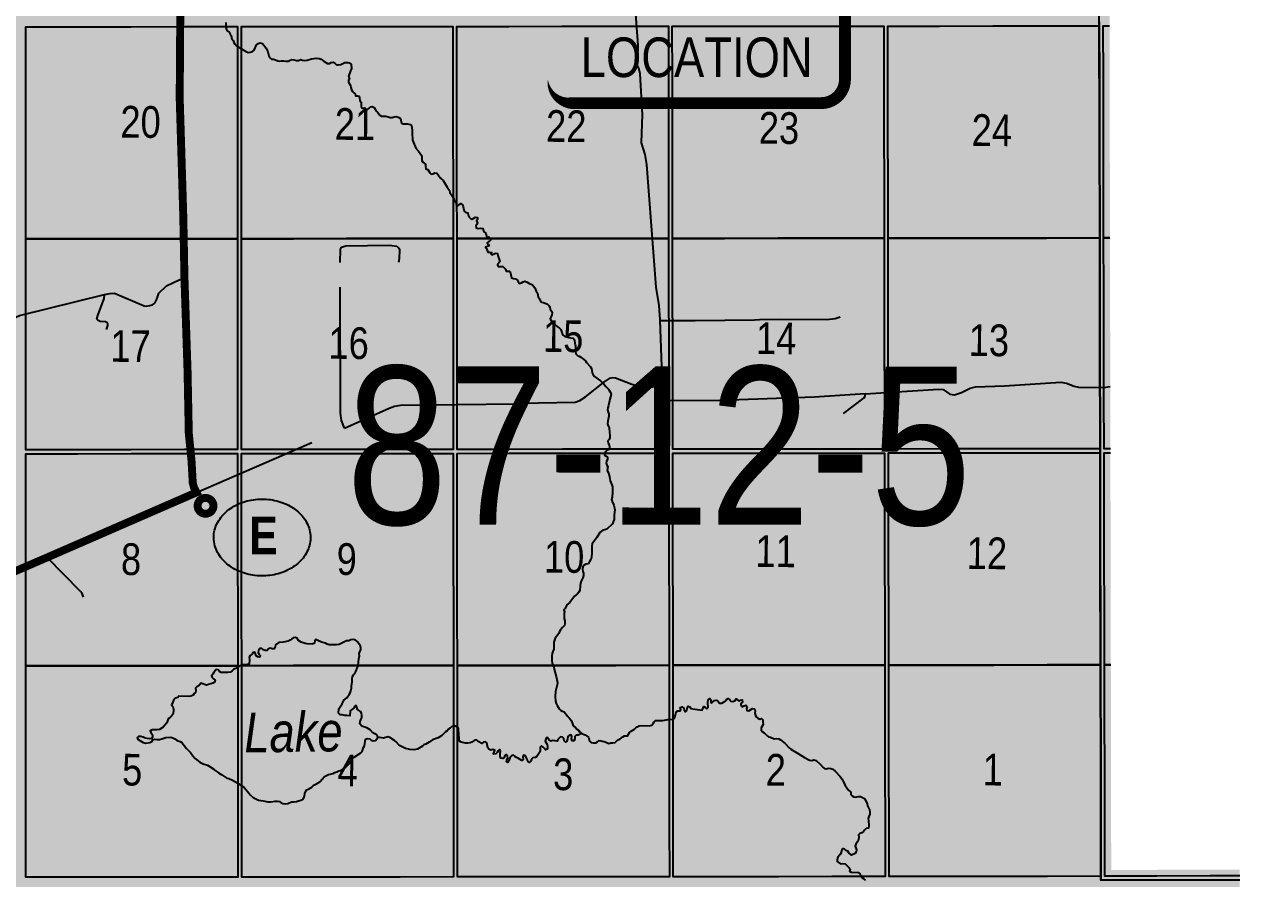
# Model space of a CAD drawing. Extents: x 570482 to 581403, y 6264409 to 6273171.
# Drawn here: x 570864.8 to 571171.5, y 6270778.9 to 6270994.4 of the extents above; entities that cross this region are included whole.
import ezdxf
from ezdxf.enums import TextEntityAlignment as Align

# ---------------------------------------------------------------- set-up
doc = ezdxf.new("R2010")
doc.units = 0
doc.header["$LTSCALE"] = 5
doc.linetypes.add('DASHED2', pattern=[9.525, 6.35, -3.175])
for name, color, linetype in [('31', 20, 'Continuous'), ('CG-NOTES', 7, 'Continuous'), ('P-PROPOSED', 10, 'Continuous'), ('RoadSeg', 57, 'DASHED2'), ('T-WATER', 160, 'Continuous'), ('T-WATER-H', 133, 'Continuous'), ('Townships', 57, 'Continuous')]:
    doc.layers.add(name, color=color, linetype=linetype)
doc.layers.add('ROUTE-MAP-BACKGROUND-H', color=7, linetype='Continuous', true_color=0xf0ebff)
doc.layers.add('Sections', color=7, linetype='Continuous', true_color=0x13f661)
doc.styles.add('120', font='ARIALN.TTF', dxfattribs={"height": 13})
doc.styles.add('80', font='ARIALN.TTF', dxfattribs={"height": 10})
doc.styles.add('BOLD', font='ARIALNB.TTF')
doc.styles.add('TXT', font='ARIALN.TTF', dxfattribs={"height": 0.2})

# ---------------------------------------------------------------- blocks, each defined once
blk = doc.blocks.new('AA')
at = {"const_width": 4}
blk.add_lwpolyline([(-1, 0, 1), (1, 0, 1)], format="xyb", close=True, dxfattribs=at)
blk.add_circle((0, 0), 2)
blk = doc.blocks.new('Route_Letters')
h = blk.add_hatch(color=255)
h.dxf.hatch_style = 1
edge = h.paths.add_edge_path()
edge.add_ellipse((-0.12, 0.46), major_axis=(-11.97, 0), ratio=0.789318, start_angle=0, end_angle=360)
at = {"color": 5}
blk.add_open_spline([(-12.34, 0.46), (-12.34, -0.25), (-12.24, -0.97), (-11.72, -2.79), (-11.14, -3.88), (-9.56, -5.81), (-8.54, -6.66), (-6.22, -8.02), (-4.9, -8.54), (-2.12, -9.17), (-0.66, -9.3), (2.22, -9.13), (3.64, -8.84), (6.27, -7.89), (7.48, -7.22), (9.54, -5.6), (10.38, -4.64), (11.6, -2.54), (11.97, -1.4), (12.18, 0.91), (12.02, 2.08), (11.2, 4.3), (10.54, 5.35), (8.8, 7.2), (7.72, 7.99), (5.29, 9.24), (3.93, 9.68), (1.11, 10.18), (-0.35, 10.23), (-3.22, 9.91), (-4.61, 9.55), (-7.16, 8.47), (-8.32, 7.75), (-10.24, 6.02), (-11, 5.02), (-12.05, 2.86), (-12.32, 1.7), (-12.34, 0.52), (-12.34, 0.49), (-12.34, 0.46)], degree=3, knots=[0, 0, 0, 0, 0.219529, 0.219529, 0.575727, 0.575727, 0.931924, 0.931924, 1.288121, 1.288121, 1.644318, 1.644318, 2.000515, 2.000515, 2.356712, 2.356712, 2.712909, 2.712909, 3.069107, 3.069107, 3.425304, 3.425304, 3.781501, 3.781501, 4.137698, 4.137698, 4.493895, 4.493895, 4.850092, 4.850092, 5.20629, 5.20629, 5.562487, 5.562487, 5.918684, 5.918684, 6.274881, 6.274881, 6.283185, 6.283185, 6.283185, 6.283185], dxfattribs=at)
at = {"color": 14, "style": 'BOLD'}
blk.add_attdef('A', text='', height=9.5, dxfattribs=at).set_placement((0.22, 0.98), align=Align.MIDDLE)
blk = doc.blocks.new('*U100')
h = blk.add_hatch(color=255)
edge = h.paths.add_edge_path()
edge.add_line((-31.5, -20), (31.5, -20))
edge.add_arc((31.5, -14), 6, 270, 360)
edge.add_line((37.5, -14), (37.5, 12.5))
edge.add_arc((31.5, 12.5), 6, 0, 90)
edge.add_line((31.5, 18.5), (-31.5, 18.5))
edge.add_arc((-31.5, 12.5), 6, 90, 180)
edge.add_line((-37.5, 12.5), (-37.5, -14))
edge.add_arc((-31.5, -14), 6, 180, 270)
at = {"color": 14, "flags": 128}
blk.add_lwpolyline([(-31.5, -20, 3, 3, 0), (31.5, -20, 3, 3, 0.414214), (37.5, -14, 3, 3, 0), (37.5, 12.5, 3, 0, 0.414214), (31.5, 18.5, 0, 0, 0), (-31.5, 18.5, 0, 0, 0.414214), (-37.5, 12.5, 0, 0, 0), (-37.5, -14, 0, 3, 0.414214)], format="xyseb", close=True, dxfattribs=at)
at = {"color": 14, "style": '80'}
blk.add_attdef('ENTER_TEXT_001', (-26.85, -4.92), '', height=10, dxfattribs=at)

msp = doc.modelspace()

# ---------------------------------------------------------------- hatches: boundary and pattern name
at = {"layer": 'ROUTE-MAP-BACKGROUND-H'}
h = msp.add_hatch(color=256, dxfattribs=at)
h.dxf.hatch_style = 1
h.paths.add_polyline_path([(571171.112, 6270453.937), (571171.532, 6270781.165), (571139.113, 6270781.063), (571139.013, 6270832.812), (571138.478, 6271104.55), (570482.402, 6271104.607), (570481.546, 6270777.122), (570519.672, 6270776.969), (570518.91, 6270453.936), (570899.088, 6270453.629), (571061.346, 6270453.809)])
at = {"layer": 'T-WATER-H'}
h = msp.add_hatch(color=256, dxfattribs=at)
h.dxf.hatch_style = 1
h.paths.add_polyline_path([(570944.103, 6270820.594), (570944.228, 6270821.762), (570945.078, 6270822.945), (570945.492, 6270823.869), (570946.234, 6270824.522), (570946.246, 6270824.538), (570946.812, 6270825.311), (570947.085, 6270825.772), (570947.259, 6270826.268), (570947.369, 6270826.898), (570947.411, 6270827.462), (570947.595, 6270828.556), (570947.574, 6270829.321), (570947.649, 6270829.852), (570947.889, 6270830.28), (570948.227, 6270830.64), (570948.501, 6270831.135), (570949.057, 6270832.622), (570949.058, 6270832.631), (570949.251, 6270834.348), (570949.396, 6270835.077), (570949.372, 6270835.642), (570949.479, 6270836.139), (570949.721, 6270836.667), (570949.796, 6270837.198), (570949.604, 6270837.666), (570949.311, 6270838.037), (570949.119, 6270838.505), (570948.297, 6270839.117), (570947.8, 6270839.225), (570947.267, 6270839.133), (570946.698, 6270838.91), (570946.165, 6270838.852), (570944.759, 6270838.243), (570944.289, 6270837.951), (570943.622, 6270837.829), (570941.795, 6270837.892), (570941.299, 6270838.066), (570940.871, 6270838.305), (570939.811, 6270838.555), (570938.887, 6270839.002), (570938.425, 6270839.209), (570938.12, 6270838.848), (570938.045, 6270838.284), (570937.442, 6270838.028), (570936.213, 6270838.081), (570935.683, 6270838.189), (570935.187, 6270838.397), (570934.724, 6270838.537), (570934.06, 6270838.996), (570933.711, 6270839.584), (570933.181, 6270839.726), (570932.68, 6270839.601), (570931.906, 6270839.015), (570931.403, 6270838.757), (570930.17, 6270838.544), (570929.038, 6270838.462), (570928.265, 6270837.91), (570928.156, 6270837.346), (570927.915, 6270836.851), (570927.416, 6270836.826), (570926.961, 6270837.03), (570926.485, 6270836.841), (570926.113, 6270836.448), (570925.614, 6270836.423), (570925.152, 6270836.63), (570924.758, 6270836.935), (570924.259, 6270836.91), (570923.953, 6270836.45), (570923.845, 6270835.953), (570924.004, 6270835.485), (570924.398, 6270835.179), (570924.257, 6270834.716), (570923.76, 6270834.824), (570923.366, 6270835.129), (570923.207, 6270835.597), (570922.982, 6270836.033), (570922.531, 6270835.907), (570922.308, 6270835.479), (570921.872, 6270835.22), (570921.598, 6270834.759), (570921.688, 6270834.126), (570921.57, 6270832.997), (570921.069, 6270832.872), (570920.504, 6270832.848), (570919.806, 6270832.859), (570918.967, 6270832.374), (570918.596, 6270832.048), (570917.658, 6270831.631), (570917.254, 6270831.338), (570916.849, 6270830.945), (570916.183, 6270830.89), (570914.987, 6270830.909), (570914.488, 6270830.884), (570914.093, 6270831.156), (570913.767, 6270831.56), (570913.27, 6270831.634), (570912.66, 6270830.913), (570912.42, 6270830.485), (570912.115, 6270830.124), (570912.273, 6270829.622), (570912.6, 6270829.285), (570912.994, 6270828.979), (570912.853, 6270828.45), (570912.383, 6270828.191), (570910.813, 6270827.718), (570910.316, 6270827.825), (570909.855, 6270828.066), (570909.392, 6270828.239), (570908.968, 6270827.596), (570908.379, 6270827.291), (570908.041, 6270826.931), (570908.099, 6270826.365), (570908.057, 6270825.867), (570907.687, 6270825.574), (570907.447, 6270825.146), (570906.878, 6270824.922), (570906.212, 6270824.833), (570903.853, 6270824.904), (570903.548, 6270824.543), (570902.948, 6270824.453), (570902.61, 6270824.093), (570902.37, 6270823.665), (570902.229, 6270823.168), (570902.022, 6270822.706), (570902.281, 6270822.27), (570902.504, 6270821.668), (570902.529, 6270821.135), (570902.351, 6270820.266), (570901.942, 6270819.782), (570901.538, 6270819.456), (570901.102, 6270819.23), (570900.993, 6270818.667), (570900.786, 6270818.205), (570899.871, 6270817.089), (570898.931, 6270816.539), (570898.264, 6270816.417), (570897.068, 6270816.436), (570896.632, 6270816.21), (570896.757, 6270815.743), (570897.116, 6270815.305), (570897.174, 6270814.772), (570897.032, 6270814.242), (570896.432, 6270814.152), (570895.836, 6270814.262), (570895.338, 6270814.303), (570894.877, 6270814.576), (570894.281, 6270814.752), (570893.683, 6270814.762), (570893.311, 6270814.369), (570893.604, 6270813.965), (570894.855, 6270813.213), (570895.451, 6270813.071), (570896.55, 6270813.22), (570896.987, 6270813.478), (570897.259, 6270813.873), (570897.727, 6270814.032), (570898.324, 6270813.956), (570898.957, 6270814.012), (570899.524, 6270814.136), (570900.56, 6270814.485), (570901.824, 6270814.531), (570902.354, 6270814.389), (570902.816, 6270814.183), (570903.177, 6270813.878), (570903.605, 6270813.638), (570904.135, 6270813.497), (570904.596, 6270813.256), (570905.768, 6270811.708), (570906.748, 6270810.662), (570907.334, 6270809.855), (570907.955, 6270809.18), (570909.137, 6270808.296), (570909.994, 6270807.817), (570911.053, 6270807.534), (570911.515, 6270807.294), (570912.698, 6270806.477), (570913.025, 6270806.139), (570913.479, 6270805.839), (570913.848, 6270805.594), (570914.704, 6270805.082), (570915.92, 6270804.231), (570916.45, 6270804.123), (570917.408, 6270803.742), (570918.705, 6270802.951), (570919.087, 6270802.717), (570919.709, 6270802.265), (570920.303, 6270801.834), (570921.283, 6270800.787), (570921.543, 6270800.384), (570921.869, 6270800.013), (570922.624, 6270799.369), (570923.942, 6270798.65), (570925.137, 6270798.531), (570926.263, 6270798.28), (570927.061, 6270798.267), (570928.127, 6270798.45), (570928.726, 6270798.44), (570929.222, 6270798.299), (570929.65, 6270798.026), (570930.112, 6270797.819), (570930.709, 6270797.777), (570931.309, 6270797.867), (570932.28, 6270798.25), (570932.912, 6270798.273), (570933.545, 6270798.363), (570934.013, 6270798.521), (570934.613, 6270798.645), (570935.049, 6270798.87), (570935.387, 6270799.231), (570935.561, 6270799.727), (570935.605, 6270800.357), (570936.019, 6270801.282), (570936.52, 6270801.44), (570937.425, 6270801.924), (570937.73, 6270802.285), (570938.101, 6270802.578), (570938.602, 6270802.769), (570939.409, 6270803.322), (570940.578, 6270804.655), (570941.633, 6270805.181), (570942.768, 6270805.429), (570943.237, 6270805.654), (570943.709, 6270805.864), (570944.174, 6270806.071), (570944.741, 6270806.195), (570945.145, 6270806.454), (570945.45, 6270806.815), (570945.951, 6270807.006), (570946.322, 6270807.3), (570946.627, 6270807.694), (570946.965, 6270808.021), (570947.139, 6270808.517), (570947.716, 6270809.239), (570948.087, 6270809.565), (570949.733, 6270810.636), (570950.071, 6270810.996), (570950.278, 6270811.425), (570950.453, 6270811.954), (570950.692, 6270812.382), (570950.736, 6270813.013), (570950.877, 6270813.51), (570950.919, 6270814.108), (570951.454, 6270814.265), (570952.017, 6270814.156), (570952.378, 6270813.851), (570952.874, 6270813.677), (570953.474, 6270813.767), (570954.084, 6270814.522), (570953.957, 6270814.857), (570953.664, 6270815.227), (570952.807, 6270815.706), (570952.12, 6270816.415), (570951.265, 6270816.961), (570950.735, 6270817.069), (570949.996, 6270817.347), (570949.511, 6270817.898), (570949.594, 6270818.484), (570949.767, 6270818.947), (570950.042, 6270819.507), (570950.052, 6270820.106), (570949.96, 6270820.606), (570949.701, 6270821.009), (570948.879, 6270821.554), (570948.755, 6270822.121), (570948.563, 6270822.59), (570948.193, 6270822.33), (570948.019, 6270821.867), (570947.449, 6270821.544), (570947.111, 6270821.217), (570946.951, 6270819.989), (570946.228, 6270820.001), (570945.697, 6270820.076), (570945.034, 6270820.22), (570944.535, 6270820.228)])

# ---------------------------------------------------------------- linework, layer by layer
at = {"layer": '31', "color": 7, "linetype": 'Continuous'}
msp.add_line((571136.467, 6270806.044), (571136.518, 6270779.46), dxfattribs=at)
at = {"layer": 'P-PROPOSED', "color": 90, "const_width": 1.998, "flags": 128}
for points in [[(570905.253, 6270930.473), (570904.966, 6270945.751), (570904.053, 6270975.848), (570904.232, 6271001.468)], [(570848.961, 6270850.583), (570870.608, 6270859.919), (570908.275, 6270876.317), (570907.695, 6270877.458), (570907.349, 6270878.728), (570907.04, 6270884.323), (570906.351, 6270891.156), (570906.039, 6270906.934), (570905.253, 6270930.473)]]:
    msp.add_lwpolyline(points, dxfattribs=at)
at = {"layer": 'RoadSeg'}
for p, q in [((571025.912, 6270903.309), (571025.312, 6270919.857)), ((571010.914, 6270903.95), (571011.453, 6270904.373)), ((570908.275, 6270876.317), (570945.607, 6270892.521))]:
    msp.add_line(p, q, dxfattribs=at)
for points in [[(571025.312, 6270919.857), (571025.038, 6270923.455), (571024.281, 6270928.126), (571021.95, 6270959.077), (571021.491, 6270961.547), (571020.607, 6270964.523), (571020.855, 6270971.673), (571020.254, 6270981.899), (571019.879, 6270983.402), (571019.073, 6270985.013), (571019.045, 6270985.346), (571019.783, 6270987.83), (571019.772, 6270989.161), (571018.536, 6271005.42)], [(570945.607, 6270892.521), (570944.872, 6270894.43), (570944.603, 6270896.331), (570944.516, 6270934.334), (570944.636, 6270937.693), (570944.911, 6270938.221), (570945.948, 6270938.57), (570956.898, 6270938.694), (570958.858, 6270938.496), (570959.382, 6270937.955), (570959.508, 6270937.52), (570959.472, 6270935.291), (570959.291, 6270934.363)], [(570885.086, 6270926.238), (570886.488, 6270926.549), (570887.62, 6270926.597), (570895.056, 6270923.383), (570895.587, 6270923.308), (570896.555, 6270923.492), (570897.157, 6270923.649), (570897.763, 6270924.071), (570898.278, 6270925.061), (570898.768, 6270926.617), (570900.728, 6270928.449), (570903.881, 6270929.996), (570905.253, 6270930.473)], [(570826.454, 6270903.655), (570827.671, 6270904.833), (570829.974, 6270905.229), (570830.778, 6270905.582), (570838.398, 6270911.782), (570846.271, 6270915.05), (570851.019, 6270918.534), (570852.222, 6270918.88), (570856.648, 6270918.876), (570860.302, 6270918.451), (570861.173, 6270918.836), (570862.665, 6270920.543), (570863.603, 6270920.927), (570885.086, 6270926.238)], [(570885.543, 6270917.446), (570885.892, 6270918.439), (570885.899, 6270918.871), (570885.705, 6270919.207), (570885.341, 6270919.379), (570884.011, 6270919.434), (570883.483, 6270919.676), (570883.156, 6270920.047), (570883.37, 6270920.975), (570884.97, 6270925.275), (570885.086, 6270926.238)], [(571025.312, 6270919.857), (571025.444, 6270919.722), (571034.162, 6270919.715), (571049.139, 6270919.84), (571050.339, 6270919.987), (571055.431, 6270920.038), (571067.343, 6270919.98), (571069.476, 6270920.179), (571070.748, 6270920.624)], [(570945.607, 6270892.521), (570956.869, 6270897.564), (570958.275, 6270898.108), (570959.811, 6270898.382), (570988.533, 6270898.653), (570989.933, 6270898.83), (571003.847, 6270899.072), (571005.052, 6270899.518), (571006.465, 6270900.427), (571010.914, 6270903.95)], [(571025.912, 6270903.309), (571024.812, 6270903.194), (571022.875, 6270902.792), (571021.244, 6270902.752), (571018.162, 6270903.533), (571014.061, 6270905.13), (571013.231, 6270905.244), (571012.396, 6270905.057), (571011.453, 6270904.373)], [(571077.058, 6270901.222), (571064.2, 6270900.397), (571040.359, 6270899.483), (571027.514, 6270899.457), (571026.986, 6270899.731), (571026.528, 6270900.271), (571025.912, 6270903.309)], [(571077.058, 6270901.222), (571095.646, 6270902.387), (571096.709, 6270902.304), (571098.387, 6270901.112), (571099.583, 6270900.96), (571101.355, 6270901.497), (571103.537, 6270902.66), (571104.839, 6270902.972), (571112.165, 6270903.22), (571126.388, 6270904.123), (571127.848, 6270903.866), (571129.766, 6270903.103), (571130.86, 6270902.853), (571137.149, 6270902.818), (571138.874, 6270903.05)], [(571071.587, 6270896.252), (571076.776, 6270900.228), (571077.015, 6270900.591), (571077.058, 6270901.222)], [(570879.765, 6270849.888), (570879.447, 6270850.858), (570879.056, 6270851.33), (570870.608, 6270859.919)]]:
    msp.add_lwpolyline(points, dxfattribs=at)
at = {"layer": 'Sections', "color": 8}
for points in [[(570878.355, 6270940.292), (570865.261, 6270940.28), (570865.26, 6270953.661), (570865.259, 6270967.043), (570865.259, 6270980.424), (570865.258, 6270993.805), (570878.348, 6270993.817), (570891.772, 6270993.829), (570905.196, 6270993.841), (570918.621, 6270993.852), (570918.626, 6270980.471), (570918.632, 6270967.089), (570918.638, 6270953.708), (570918.643, 6270940.327), (570905.214, 6270940.315), (570891.785, 6270940.303)], [(570932.742, 6270940.339), (570919.647, 6270940.327), (570919.641, 6270953.709), (570919.636, 6270967.09), (570919.63, 6270980.472), (570919.624, 6270993.853), (570932.714, 6270993.865), (570946.138, 6270993.877), (570959.563, 6270993.888), (570972.987, 6270993.9), (570972.998, 6270980.519), (570973.009, 6270967.137), (570973.019, 6270953.755), (570973.03, 6270940.374), (570959.601, 6270940.362), (570946.171, 6270940.35)], [(570987.129, 6270940.386), (570974.034, 6270940.375), (570974.023, 6270953.756), (570974.012, 6270967.138), (570974.001, 6270980.519), (570973.991, 6270993.901), (570987.081, 6270993.912), (571000.506, 6270993.924), (571013.931, 6270993.935), (571027.357, 6270993.947), (571027.373, 6270980.565), (571027.389, 6270967.183), (571027.405, 6270953.802), (571027.421, 6270940.42), (571013.99, 6270940.409), (571000.56, 6270940.397)], [(571041.52, 6270940.432), (571028.424, 6270940.421), (571028.408, 6270953.803), (571028.392, 6270967.184), (571028.376, 6270980.566), (571028.36, 6270993.947), (571041.451, 6270993.959), (571054.876, 6270993.97), (571068.302, 6270993.981), (571081.727, 6270993.993), (571081.748, 6270980.611), (571081.769, 6270967.23), (571081.79, 6270953.848), (571081.812, 6270940.466), (571068.381, 6270940.455), (571054.951, 6270940.443)], [(571095.911, 6270940.482), (571082.815, 6270940.467), (571082.794, 6270953.849), (571082.773, 6270967.231), (571082.752, 6270980.612), (571082.731, 6270993.994), (571095.821, 6270994.008), (571109.247, 6270994.022), (571122.672, 6270994.037), (571136.098, 6270994.051), (571136.124, 6270980.67), (571136.15, 6270967.289), (571136.177, 6270953.907), (571136.203, 6270940.526), (571122.772, 6270940.511), (571109.342, 6270940.497)], [(570878.362, 6270887.101), (570865.262, 6270887.09), (570865.262, 6270900.136), (570865.262, 6270913.518), (570865.261, 6270926.899), (570865.261, 6270940.28), (570878.355, 6270940.292), (570891.785, 6270940.303), (570905.214, 6270940.315), (570918.643, 6270940.327), (570918.649, 6270926.945), (570918.655, 6270913.564), (570918.66, 6270900.182), (570918.666, 6270887.135), (570905.231, 6270887.124), (570891.797, 6270887.112)], [(570932.769, 6270887.147), (570919.669, 6270887.136), (570919.664, 6270900.183), (570919.658, 6270913.564), (570919.653, 6270926.946), (570919.647, 6270940.327), (570932.742, 6270940.339), (570946.171, 6270940.35), (570959.601, 6270940.362), (570973.03, 6270940.374), (570973.041, 6270926.992), (570973.052, 6270913.61), (570973.062, 6270900.229), (570973.073, 6270887.182), (570959.638, 6270887.17), (570946.204, 6270887.159)], [(570987.177, 6270887.194), (570974.076, 6270887.183), (570974.066, 6270900.23), (570974.055, 6270913.611), (570974.045, 6270926.993), (570974.034, 6270940.375), (570987.129, 6270940.386), (571000.56, 6270940.397), (571013.99, 6270940.409), (571027.421, 6270940.42), (571027.437, 6270927.038), (571027.452, 6270913.657), (571027.468, 6270900.275), (571027.484, 6270887.228), (571014.048, 6270887.217), (571000.613, 6270887.205)], [(571041.588, 6270887.24), (571028.487, 6270887.229), (571028.472, 6270900.276), (571028.456, 6270913.658), (571028.44, 6270927.039), (571028.424, 6270940.421), (571041.52, 6270940.432), (571054.951, 6270940.443), (571068.381, 6270940.455), (571081.812, 6270940.466), (571081.833, 6270927.085), (571081.854, 6270913.703), (571081.875, 6270900.321), (571081.896, 6270887.274), (571068.46, 6270887.263), (571055.024, 6270887.251)], [(571096, 6270887.29), (571082.899, 6270887.275), (571082.879, 6270900.322), (571082.858, 6270913.704), (571082.836, 6270927.086), (571082.815, 6270940.467), (571095.911, 6270940.482), (571109.342, 6270940.497), (571122.772, 6270940.511), (571136.203, 6270940.526), (571136.229, 6270927.145), (571136.256, 6270913.763), (571136.282, 6270900.382), (571136.308, 6270887.335), (571122.872, 6270887.32), (571109.436, 6270887.305)], [(570878.369, 6270832.572), (570865.264, 6270832.561), (570865.264, 6270845.942), (570865.263, 6270859.323), (570865.263, 6270872.705), (570865.262, 6270886.086), (570878.362, 6270886.097), (570891.797, 6270886.109), (570905.231, 6270886.12), (570918.666, 6270886.132), (570918.671, 6270872.75), (570918.677, 6270859.369), (570918.682, 6270845.987), (570918.688, 6270832.606), (570905.248, 6270832.594), (570891.809, 6270832.583)], [(570932.797, 6270832.618), (570919.691, 6270832.607), (570919.686, 6270845.988), (570919.681, 6270859.37), (570919.675, 6270872.751), (570919.67, 6270886.133), (570932.769, 6270886.144), (570946.204, 6270886.155), (570959.639, 6270886.167), (570973.074, 6270886.178), (570973.084, 6270872.796), (570973.095, 6270859.415), (570973.105, 6270846.033), (570973.116, 6270832.652), (570959.676, 6270832.64), (570946.236, 6270832.629)], [(570987.226, 6270832.664), (570974.12, 6270832.653), (570974.109, 6270846.034), (570974.098, 6270859.416), (570974.088, 6270872.797), (570974.077, 6270886.179), (570987.178, 6270886.19), (571000.614, 6270886.202), (571014.049, 6270886.213), (571027.485, 6270886.224), (571027.501, 6270872.843), (571027.517, 6270859.461), (571027.532, 6270846.079), (571027.548, 6270832.698), (571014.107, 6270832.686), (571000.666, 6270832.675)], [(571041.658, 6270832.71), (571028.552, 6270832.699), (571028.536, 6270846.08), (571028.52, 6270859.462), (571028.505, 6270872.844), (571028.489, 6270886.225), (571041.59, 6270886.236), (571055.026, 6270886.248), (571068.461, 6270886.259), (571081.897, 6270886.271), (571081.918, 6270872.889), (571081.939, 6270859.507), (571081.96, 6270846.126), (571081.981, 6270832.744), (571068.54, 6270832.733), (571055.099, 6270832.721)], [(571096.091, 6270832.76), (571082.985, 6270832.745), (571082.964, 6270846.127), (571082.943, 6270859.509), (571082.922, 6270872.89), (571082.901, 6270886.272), (571096.002, 6270886.286), (571109.438, 6270886.301), (571122.874, 6270886.316), (571136.31, 6270886.332), (571136.336, 6270872.95), (571136.362, 6270859.569), (571136.388, 6270846.188), (571136.414, 6270832.806), (571122.973, 6270832.791), (571109.532, 6270832.776)], [(570878.375, 6270779.219), (570865.265, 6270779.208), (570865.265, 6270792.503), (570865.264, 6270805.798), (570865.264, 6270819.18), (570865.264, 6270832.561), (570878.369, 6270832.572), (570891.809, 6270832.583), (570905.248, 6270832.594), (570918.688, 6270832.606), (570918.693, 6270819.224), (570918.699, 6270805.843), (570918.704, 6270792.548), (570918.709, 6270779.252), (570905.265, 6270779.241), (570891.82, 6270779.23)], [(570932.823, 6270779.264), (570919.713, 6270779.253), (570919.708, 6270792.548), (570919.702, 6270805.844), (570919.697, 6270819.225), (570919.691, 6270832.607), (570932.797, 6270832.618), (570946.236, 6270832.629), (570959.676, 6270832.64), (570973.116, 6270832.652), (570973.126, 6270819.27), (570973.137, 6270805.888), (570973.147, 6270792.593), (570973.158, 6270779.297), (570959.713, 6270779.286), (570946.268, 6270779.275)], [(570987.273, 6270779.309), (570974.162, 6270779.298), (570974.151, 6270792.594), (570974.141, 6270805.889), (570974.13, 6270819.271), (570974.12, 6270832.653), (570987.226, 6270832.664), (571000.666, 6270832.675), (571014.107, 6270832.686), (571027.548, 6270832.698), (571027.564, 6270819.316), (571027.58, 6270805.935), (571027.595, 6270792.639), (571027.611, 6270779.344), (571014.165, 6270779.332), (571000.719, 6270779.321)], [(571041.726, 6270779.356), (571028.615, 6270779.344), (571028.599, 6270792.64), (571028.583, 6270805.935), (571028.568, 6270819.317), (571028.552, 6270832.699), (571041.658, 6270832.71), (571055.099, 6270832.721), (571068.54, 6270832.733), (571081.981, 6270832.744), (571082.002, 6270819.363), (571082.023, 6270805.981), (571082.044, 6270792.685), (571082.064, 6270779.39), (571068.618, 6270779.378), (571055.172, 6270779.367)], [(571096.18, 6270779.408), (571083.068, 6270779.391), (571083.047, 6270792.687), (571083.027, 6270805.982), (571083.006, 6270819.364), (571082.985, 6270832.745), (571096.091, 6270832.76), (571109.532, 6270832.776), (571122.973, 6270832.791), (571136.414, 6270832.806), (571136.441, 6270819.425), (571136.467, 6270806.044), (571136.493, 6270792.752), (571136.518, 6270779.46), (571123.072, 6270779.443), (571109.626, 6270779.425)]]:
    msp.add_lwpolyline(points, close=True, dxfattribs=at)
for points in [[(571138.8, 6270940.534), (571137.207, 6270940.529), (571137.18, 6270953.911), (571137.154, 6270967.292), (571137.128, 6270980.673), (571137.101, 6270994.055), (571138.695, 6270994.06)], [(571138.905, 6270887.343), (571137.311, 6270887.338), (571137.286, 6270900.385), (571137.26, 6270913.766), (571137.233, 6270927.148), (571137.207, 6270940.529), (571138.8, 6270940.534)], [(571139.013, 6270832.814), (571137.418, 6270832.809), (571137.392, 6270846.191), (571137.366, 6270859.572), (571137.34, 6270872.953), (571137.313, 6270886.335), (571138.907, 6270886.34)], [(571171.53, 6270779.571), (571164.08, 6270779.548), (571150.634, 6270779.505), (571137.522, 6270779.463), (571137.496, 6270792.755), (571137.47, 6270806.047), (571137.444, 6270819.428), (571137.418, 6270832.809), (571139.013, 6270832.814)]]:
    msp.add_lwpolyline(points, dxfattribs=at)
at = {"layer": 'T-WATER', "linetype": 'Continuous'}
for points in [[(570915.702, 6270994.853), (570915.713, 6270993.85), (570915.715, 6270993.632), (570915.873, 6270993.164), (570916.166, 6270992.727), (570916.56, 6270992.421), (570916.785, 6270991.986), (570917.078, 6270991.582), (570917.197, 6270990.716), (570917.557, 6270990.377), (570917.682, 6270989.877), (570917.941, 6270989.407), (570918.301, 6270989.102), (570918.628, 6270988.92), (570918.73, 6270988.863), (570919.485, 6270988.285), (570919.632, 6270988.207), (570920.902, 6270987.531), (570921.365, 6270987.357), (570921.864, 6270987.383), (570922.466, 6270987.606), (570922.837, 6270987.899), (570923.424, 6270989.286), (570923.861, 6270989.578), (570924.33, 6270989.77), (570924.925, 6270989.561), (570925.836, 6270988.383), (570926.321, 6270987.511), (570926.57, 6270986.443), (570926.861, 6270985.973), (570927.222, 6270985.668), (570927.82, 6270985.625), (570928.778, 6270985.244), (570929.274, 6270985.103), (570929.775, 6270985.228), (570930.307, 6270985.219), (570930.837, 6270985.144), (570931.403, 6270985.135), (570931.906, 6270985.426), (570932.374, 6270985.585)], [(570932.374, 6270985.585), (570932.938, 6270985.509), (570933.533, 6270985.334), (570934.065, 6270985.291), (570934.601, 6270985.549), (570935.064, 6270985.408), (570935.628, 6270985.3), (570936.194, 6270985.357), (570937.329, 6270985.705), (570938.462, 6270985.853), (570939.259, 6270985.807), (570939.755, 6270985.633), (570940.544, 6270985.088), (570941.333, 6270984.51), (570941.832, 6270984.536), (570942.268, 6270984.761), (570942.768, 6270984.853), (570943.295, 6270984.578), (570943.656, 6270984.24), (570944.154, 6270984.199), (570944.754, 6270984.322), (570945.726, 6270984.805), (570946.148, 6270984.799), (570946.457, 6270984.794), (570946.821, 6270984.688), (570947.281, 6270984.382), (570947.397, 6270983.316), (570947.154, 6270982.688), (570946.666, 6270981.233), (570946.891, 6270980.797), (570946.684, 6270980.335), (570946.643, 6270979.837), (570946.936, 6270979.434), (570947.128, 6270978.998), (570947.219, 6270978.465), (570947.377, 6270977.93), (570947.636, 6270977.494), (570947.963, 6270977.156), (570948.291, 6270976.918), (570948.415, 6270976.351), (570948.882, 6270976.41), (570949.379, 6270976.336), (570949.405, 6270975.87), (570949.493, 6270975.17), (570949.853, 6270974.766), (570949.834, 6270973.602), (570949.898, 6270973.468), (570950.294, 6270973.263), (570950.794, 6270973.387), (570950.853, 6270972.888), (570951.115, 6270972.651), (570951.453, 6270972.978), (570951.856, 6270973.271), (570952.161, 6270973.598), (570952.662, 6270973.723), (570953.123, 6270973.45), (570953.349, 6270973.047), (570953.507, 6270972.579), (570953.934, 6270972.24), (570954.554, 6270971.532), (570954.982, 6270971.259), (570956.079, 6270971.241), (570956.675, 6270971.099), (570957.137, 6270970.892), (570957.67, 6270970.95), (570958.205, 6270971.107), (570958.737, 6270971.132), (570959.332, 6270970.923), (570959.793, 6270970.65), (570960.007, 6270969.516), (570960.47, 6270969.309), (570961.601, 6270969.357), (570962.196, 6270969.148), (570962.557, 6270968.877), (570962.704, 6270967.711), (570962.695, 6270967.128), (570962.694, 6270967.079), (570962.83, 6270965.182), (570963.087, 6270964.646), (570963.629, 6270963.174), (570964.281, 6270962.399), (570965.16, 6270961.255), (570965.119, 6270960.757), (570965.175, 6270960.091), (570965.434, 6270959.688), (570966.09, 6270959.146), (570966.115, 6270958.647), (570966.204, 6270957.98), (570966.667, 6270957.773), (570967.152, 6270956.968), (570967.512, 6270956.596)], [(570967.512, 6270956.596), (570967.979, 6270956.722), (570968.448, 6270956.947), (570968.979, 6270956.839), (570969.305, 6270956.434), (570969.857, 6270955.628), (570970.545, 6270954.985), (570971.064, 6270954.212), (570971.256, 6270953.743), (570971.582, 6270953.372), (570972.101, 6270952.533), (570972.226, 6270952.032), (570972.777, 6270951.192), (570973.025, 6270950.763), (570973.262, 6270950.353), (570973.421, 6270949.852), (570973.815, 6270949.547), (570973.838, 6270948.915), (570974.031, 6270948.798), (570974.233, 6270948.676), (570974.57, 6270948.969), (570975.006, 6270949.195), (570975.433, 6270948.889), (570975.592, 6270948.421), (570975.806, 6270947.287), (570976.233, 6270946.948), (570976.73, 6270946.84), (570976.854, 6270946.306), (570977.079, 6270945.804), (570977.405, 6270945.4), (570977.868, 6270945.293), (570978.675, 6270945.812), (570979.171, 6270945.671), (570979.164, 6270945.205), (570978.925, 6270944.81), (570979.217, 6270944.407), (570979.044, 6270943.944), (570978.771, 6270943.549), (570978.896, 6270943.049), (570979.359, 6270942.908), (570979.926, 6270942.999), (570980.523, 6270942.89), (570980.68, 6270942.355), (570980.973, 6270941.951), (570981.302, 6270941.713), (570981.584, 6270940.678), (570982.085, 6270940.803), (570982.445, 6270940.432), (570982.447, 6270940.382), (570982.47, 6270939.933), (570982.032, 6270939.607), (570981.661, 6270939.281), (570981.922, 6270938.944), (570982.148, 6270938.508), (570981.179, 6270938.225), (570981.506, 6270937.887), (570981.824, 6270936.984), (570982.322, 6270936.976), (570982.853, 6270936.868), (570982.548, 6270936.507), (570982.842, 6270936.236), (570983.715, 6270936.721), (570984.245, 6270936.646), (570984.303, 6270936.113), (570984.461, 6270935.579), (570984.686, 6270935.11), (570984.811, 6270934.609), (570984.265, 6270933.72), (570984.391, 6270933.286), (570984.957, 6270933.343), (570985.588, 6270933.333), (570985.949, 6270933.028), (570986.276, 6270932.657), (570986.468, 6270932.189), (570987.299, 6270932.175), (570987.462, 6270932.007), (570987.804, 6270930.505), (570988.299, 6270930.298), (570988.83, 6270930.256), (570989.29, 6270929.916), (570989.482, 6270929.447), (570989.809, 6270929.076), (570990.309, 6270929.168), (570990.712, 6270929.428), (570991.18, 6270929.586), (570991.709, 6270929.412), (570992.136, 6270929.106), (570993.061, 6270928.725), (570993.68, 6270927.917), (570993.999, 6270927.081), (570994.356, 6270926.576)], [(570994.356, 6270926.576), (570994.474, 6270925.644), (570994.866, 6270925.172), (570995.025, 6270924.737), (570995.385, 6270924.366), (570995.882, 6270924.258), (570996.839, 6270923.81), (570997.233, 6270923.505), (570997.425, 6270923.036), (570997.516, 6270922.536), (570997.841, 6270922.066), (570998.067, 6270921.63), (570997.992, 6270921.132), (570997.752, 6270920.671), (570997.578, 6270920.208), (570997.737, 6270919.707), (570998.096, 6270919.335), (570998.716, 6270918.594), (570999.9, 6270917.777), (571000.193, 6270917.407), (571000.543, 6270916.437), (571000.587, 6270916.372), (571000.835, 6270916), (571001.229, 6270915.695), (571002.222, 6270915.379), (571002.753, 6270915.371), (571003.35, 6270915.228), (571003.709, 6270914.857), (571003.792, 6270913.792), (571003.824, 6270913.637), (571003.915, 6270913.191), (571003.962, 6270911.96), (571004.051, 6270911.327), (571004.41, 6270910.889), (571004.873, 6270910.716), (571005.301, 6270910.476), (571005.661, 6270910.138), (571006.056, 6270909.865), (571006.416, 6270909.527), (571006.709, 6270909.124), (571007.689, 6270908.044), (571007.948, 6270907.608), (571008.096, 6270906.508), (571008.354, 6270905.972), (571008.713, 6270905.601), (571010.225, 6270904.479), (571010.979, 6270903.836), (571011.565, 6270903.061), (571012.252, 6270902.385), (571012.737, 6270901.513), (571012.895, 6270901.012), (571012.786, 6270900.415), (571012.578, 6270899.887), (571012.285, 6270898.229), (571012.077, 6270897.701), (571012.002, 6270897.17), (571012.317, 6270896.101), (571012.374, 6270895.535), (571012.088, 6270894.276), (571012.045, 6270893.645), (571012.169, 6270893.111), (571012.394, 6270892.642), (571012.541, 6270891.41), (571012.631, 6270890.81), (571012.621, 6270890.179), (571012.414, 6270889.716), (571012.108, 6270889.322), (571012.199, 6270888.756), (571012.458, 6270888.319), (571012.548, 6270887.72), (571012.445, 6270887.215), (571012.439, 6270887.189), (571011.904, 6270886.999), (571011.567, 6270886.672), (571011.327, 6270886.243), (571011.32, 6270886.211), (571011.219, 6270885.713), (571011.648, 6270885.507), (571012.042, 6270885.201), (571012, 6270884.67), (571011.76, 6270884.242), (571011.651, 6270883.678), (571011.81, 6270883.21), (571012.103, 6270882.807), (571011.921, 6270881.845), (571012.18, 6270881.442), (571012.496, 6270880.373), (571012.553, 6270879.774), (571012.71, 6270879.24), (571013.127, 6270878.269), (571013.251, 6270877.702)], [(571013.251, 6270877.702), (571013.262, 6270876.372), (571013.143, 6270875.143), (571013.034, 6270874.58), (571013.191, 6270874.012), (571013.608, 6270873.075), (571013.822, 6270871.908), (571013.703, 6270870.68), (571013.651, 6270869.517), (571013.474, 6270868.888), (571013.234, 6270868.426), (571011.849, 6270867.052), (571011.314, 6270866.895), (571010.815, 6270866.836), (571010.04, 6270866.217), (571009.354, 6270864.932), (571008.165, 6270863.355), (571008.024, 6270862.825), (571008.057, 6270860.797), (571007.872, 6270859.603), (571007.775, 6270859.444), (571007.087, 6270858.319), (571006.519, 6270858.195), (571006.084, 6270857.969), (571005.811, 6270857.542), (571005.669, 6270856.979), (571005.792, 6270856.411), (571005.984, 6270855.943), (571005.975, 6270855.345), (571005.8, 6270854.816), (571005.353, 6270853.925), (571005.179, 6270853.396), (571005.07, 6270852.866), (571004.983, 6270851.604), (571004.743, 6270851.142), (571004.438, 6270850.748), (571003.663, 6270850.129), (571002.474, 6270848.586), (571001.766, 6270847.965), (571001.319, 6270847.042), (571001.014, 6270846.681), (571001.173, 6270846.213), (571001.032, 6270845.75), (571001.112, 6270844.485), (571001.202, 6270843.885), (571001.225, 6270843.287), (571001.117, 6270842.723), (571000.66, 6270842.22), (571000.135, 6270841.642), (570999.863, 6270841.247), (570999.688, 6270840.751), (570998.838, 6270839.535), (570998.597, 6270839.073), (570998.456, 6270838.577), (570998.427, 6270836.749), (570998.185, 6270836.188), (570998.044, 6270835.691), (570997.935, 6270835.128), (570997.917, 6270833.964), (570998.038, 6270833.264), (570998.268, 6270832.673), (570998.453, 6270832.194), (570998.545, 6270831.694), (570999.142, 6270829.523), (570999.388, 6270828.322), (570999.313, 6270827.758), (570998.887, 6270826.103), (570998.801, 6270824.874), (570998.881, 6270823.643), (570999.038, 6270823.075), (570999.295, 6270822.539), (570999.847, 6270821.733), (571000.174, 6270821.395), (571000.603, 6270821.155), (571000.681, 6270821.126), (571001.065, 6270820.982), (571002.01, 6270819.803), (571002.371, 6270819.465), (571002.923, 6270818.691), (571003.273, 6270817.721), (571003.566, 6270817.284), (571003.926, 6270816.979), (571004.253, 6270816.609), (571004.647, 6270816.303), (571004.973, 6270815.932), (571005.368, 6270815.66), (571005.465, 6270815.492)], [(571007.855, 6270813.193), (571008.353, 6270813.118), (571009.084, 6270813.14), (571009.487, 6270813.399), (571009.825, 6270813.726), (571010.289, 6270813.619), (571011.449, 6270813.401), (571012.373, 6270812.954), (571012.875, 6270813.145), (571013.373, 6270813.137), (571013.906, 6270813.195), (571014.649, 6270813.915), (571015.118, 6270814.107), (571015.859, 6270814.693), (571016.327, 6270814.885), (571017.026, 6270814.907), (571017.331, 6270815.301), (571017.571, 6270815.73), (571017.942, 6270816.056), (571018.781, 6270816.575), (571019.119, 6270816.902), (571019.523, 6270817.194), (571019.992, 6270817.42), (571020.525, 6270817.478), (571022.519, 6270817.445), (571023.187, 6270817.634), (571023.559, 6270818.027), (571023.766, 6270818.456), (571024.137, 6270818.782), (571025.998, 6270818.753), (571027.199, 6270818.999), (571027.567, 6270819.015), (571027.764, 6270819.023), (571028.431, 6270819.112), (571028.57, 6270819.189), (571028.9, 6270819.371), (571029.074, 6270819.834), (571029.324, 6270820.927), (571029.761, 6270821.219), (571030.293, 6270821.21), (571030.394, 6270821.275), (571030.498, 6270821.573), (571030.373, 6270822.04), (571030.841, 6270822.199), (571031.235, 6270821.893), (571031.36, 6270821.426), (571031.686, 6270820.988), (571032.057, 6270821.315), (571032.131, 6270821.812), (571032.34, 6270822.374), (571032.803, 6270822.201), (571033.028, 6270821.765), (571033.526, 6270821.723), (571034.754, 6270821.538), (571035.285, 6270821.496), (571035.915, 6270821.386), (571036.329, 6270822.31), (571036.757, 6270822.071), (571037.051, 6270821.733), (571037.389, 6270822.094), (571037.341, 6270823.258), (571037.419, 6270823.955), (571037.791, 6270824.348), (571038.118, 6270823.977), (571038.107, 6270823.345), (571038.338, 6270823.209), (571038.643, 6270823.57), (571039.046, 6270823.829), (571039.546, 6270823.887), (571039.939, 6270823.549), (571040.232, 6270823.178), (571040.864, 6270823.168), (571041.704, 6270823.687), (571042.042, 6270824.047), (571042.478, 6270824.306), (571042.872, 6270824), (571043.166, 6270823.663), (571043.664, 6270823.589), (571044.199, 6270823.813), (571044.438, 6270824.208), (571045.194, 6270823.631), (571045.597, 6270823.89), (571045.963, 6270823.951), (571046.056, 6270823.484), (571045.986, 6270823.285), (571045.681, 6270822.925), (571045.774, 6270822.491), (571046.134, 6270822.186), (571046.471, 6270822.446), (571046.906, 6270822.606), (571047.233, 6270822.268)], [(571047.233, 6270822.268), (571047.059, 6270821.805), (571047.15, 6270821.272), (571047.648, 6270821.198), (571048.555, 6270821.781), (571049.052, 6270821.707), (571049.244, 6270821.205), (571049.168, 6270820.608), (571049.325, 6270820.073), (571049.618, 6270819.637), (571049.978, 6270819.332), (571050.407, 6270819.092), (571050.875, 6270819.284), (571051.169, 6270818.947), (571051.194, 6270818.448), (571051.316, 6270817.781), (571050.803, 6270816.891), (571050.795, 6270816.36), (571051.154, 6270815.955), (571051.549, 6270815.683), (571052.235, 6270814.973), (571052.629, 6270814.668), (571053.127, 6270814.593), (571054.084, 6270814.146), (571054.618, 6270814.27), (571055.126, 6270814.177), (571055.214, 6270814.161), (571055.676, 6270813.888), (571056.858, 6270813.004), (571057.871, 6270811.891), (571058.265, 6270811.585), (571059.516, 6270810.801), (571060.405, 6270810.288), (571061.689, 6270809.469), (571063.007, 6270808.783), (571063.538, 6270808.708), (571064.105, 6270808.832), (571064.669, 6270808.723), (571065.782, 6270807.675), (571066.402, 6270806.933), (571066.796, 6270806.628), (571067.294, 6270806.553), (571067.795, 6270806.745), (571068.327, 6270806.703), (571068.855, 6270806.462), (571069.463, 6270805.97), (571069.61, 6270805.851), (571070.622, 6270804.705), (571071.208, 6270803.964), (571071.884, 6270802.557), (571072.728, 6270801.313), (571073.416, 6270800.67), (571073.406, 6270800.072), (571073.733, 6270799.735), (571074.128, 6270799.495), (571074.626, 6270799.454), (571075.26, 6270799.577), (571075.826, 6270799.601), (571076.815, 6270799.12), (571077.108, 6270798.716), (571077.525, 6270797.779), (571077.65, 6270797.278), (571078.099, 6270796.273), (571078.191, 6270795.773), (571078.181, 6270795.175), (571077.939, 6270794.581), (571077.798, 6270794.051), (571077.889, 6270793.517), (571077.935, 6270792.253), (571077.824, 6270791.59), (571077.291, 6270791.499), (571076.886, 6270791.14), (571076.581, 6270790.779), (571076.21, 6270790.453), (571075.676, 6270790.295), (571075.371, 6270789.934), (571075.427, 6270789.335), (571075.351, 6270788.738), (571074.975, 6270788.079), (571074.634, 6270787.552), (571074.46, 6270787.09), (571074.686, 6270786.654), (571074.844, 6270786.153), (571074.736, 6270785.656), (571074.464, 6270785.261), (571073.592, 6270784.777), (571072.904, 6270785.419), (571072.645, 6270785.822), (571072.115, 6270785.997), (571071.788, 6270786.335), (571071.291, 6270786.442)], [(570979.073, 6270813.821), (570978.576, 6270813.896), (570977.802, 6270813.343), (570977.333, 6270813.118), (570976.766, 6270813.027), (570976.135, 6270813.037), (570975.076, 6270813.32), (570974.647, 6270813.56), (570974.557, 6270814.16), (570974.43, 6270816.589), (570974.399, 6270816.722), (570974.136, 6270817.055), (570974.106, 6270817.093), (570973.711, 6270817.365), (570973.132, 6270817.374), (570973.113, 6270817.375), (570972.677, 6270817.149), (570972.306, 6270816.822), (570971.903, 6270816.563), (570971.565, 6270816.203), (570971.161, 6270815.91), (570970.115, 6270814.929), (570969.276, 6270814.444), (570967.804, 6270813.869), (570966.997, 6270813.317), (570966.125, 6270812.833), (570965.656, 6270812.64), (570965.319, 6270812.314), (570964.076, 6270811.536), (570963.11, 6270811.418), (570962.147, 6270811.467), (570961.12, 6270811.683), (570961.021, 6270811.751), (570959.701, 6270812.371), (570959.341, 6270812.676), (570958.654, 6270813.385), (570958.293, 6270813.69), (570957.109, 6270814.507), (570956.546, 6270814.616), (570955.51, 6270814.3), (570954.45, 6270814.516), (570954.084, 6270814.522)], [(571005.465, 6270815.492), (571004.593, 6270815.04), (571004.062, 6270815.082), (571003.724, 6270814.755), (571003.747, 6270814.09), (571003.54, 6270813.628), (571003.075, 6270813.635), (571002.917, 6270814.17), (571003.026, 6270814.733), (571002.866, 6270815.135), (571002.365, 6270814.976), (571001.962, 6270814.717), (571001.919, 6270814.119), (571001.777, 6270813.556), (571001.374, 6270813.297), (571001.08, 6270813.667), (571000.956, 6270814.234), (571000.687, 6270814.574), (571000.663, 6270814.605), (571000.166, 6270814.679), (570999.49, 6270814.025), (570999.283, 6270813.563), (570998.686, 6270813.606), (570998.189, 6270813.747), (570997.72, 6270813.522), (570997.358, 6270813.727), (570997.132, 6270814.196), (570996.738, 6270814.469), (570996.433, 6270814.108), (570996.291, 6270813.578), (570996.776, 6270812.739), (570996.867, 6270812.173), (570996.892, 6270811.64), (570996.824, 6270811.541), (570996.388, 6270811.349), (570996.096, 6270811.753), (570995.769, 6270812.09), (570995.374, 6270812.363), (570995.037, 6270812.069), (570994.985, 6270810.939), (570994.2, 6270809.689), (570993.764, 6270809.43), (570993.197, 6270809.339), (570992.826, 6270809.013), (570992.62, 6270808.55), (570992.347, 6270808.156), (570991.986, 6270808.461), (570991.727, 6270808.897), (570991.31, 6270809.835), (570990.848, 6270810.042), (570990.675, 6270809.579), (570990.765, 6270808.979), (570990.395, 6270808.719), (570989.933, 6270808.926), (570989.539, 6270809.232), (570989.043, 6270809.406), (570988.615, 6270809.679), (570988.322, 6270810.049), (570987.82, 6270809.858), (570987.482, 6270809.531), (570987.308, 6270809.035), (570986.861, 6270808.144), (570986.499, 6270808.35), (570986.573, 6270808.814), (570986.846, 6270809.242), (570986.788, 6270809.808), (570986.462, 6270810.179), (570986.06, 6270809.986), (570985.951, 6270809.455), (570985.581, 6270809.162), (570985.05, 6270809.237), (570984.926, 6270809.804), (570984.903, 6270810.436), (570984.98, 6270811.067), (570984.754, 6270811.469), (570984.449, 6270811.142), (570984.176, 6270810.714), (570983.805, 6270810.388), (570983.272, 6270810.296), (570983.239, 6270810.33), (570983.554, 6270811.322), (570983.058, 6270811.43), (570982.524, 6270811.306), (570982.061, 6270811.513), (570981.802, 6270811.916), (570981.589, 6270813.116), (570981.228, 6270813.421), (570980.694, 6270813.297), (570980.29, 6270813.004), (570979.366, 6270813.451), (570979.073, 6270813.821)], [(571005.465, 6270815.492), (571006.357, 6270815.145), (571007.179, 6270814.567), (571007.462, 6270813.532), (571007.855, 6270813.193)], [(571071.291, 6270786.442), (571071.085, 6270786.014), (571070.976, 6270785.417), (571070.736, 6270784.989), (571070.126, 6270784.267), (571069.951, 6270783.738), (571069.976, 6270783.206), (571070.764, 6270782.628), (571071.364, 6270782.685), (571071.961, 6270782.609), (571073.009, 6270781.628), (571073.202, 6270781.226), (571073.062, 6270780.762), (571073.456, 6270780.49), (571075.283, 6270780.394), (571075.743, 6270780.055), (571075.834, 6270779.521), (571075.967, 6270779.385), (571076.161, 6270779.183), (571076.59, 6270778.944), (571076.916, 6270778.573), (571077.02, 6270778.412)]]:
    msp.add_lwpolyline(points, dxfattribs=at)
at = {"layer": 'T-WATER', "flags": 128}
msp.add_lwpolyline([(570950.692, 6270812.382), (570950.736, 6270813.013), (570950.877, 6270813.51), (570950.919, 6270814.108), (570951.454, 6270814.265), (570952.017, 6270814.156), (570952.378, 6270813.851), (570952.874, 6270813.677), (570953.474, 6270813.767), (570954.084, 6270814.522), (570953.957, 6270814.857), (570953.664, 6270815.227), (570952.807, 6270815.706), (570952.12, 6270816.415), (570951.265, 6270816.961), (570950.735, 6270817.069), (570949.996, 6270817.347), (570949.511, 6270817.898), (570949.594, 6270818.484), (570949.767, 6270818.947), (570950.042, 6270819.507), (570950.052, 6270820.106), (570949.96, 6270820.606), (570949.701, 6270821.009), (570948.879, 6270821.554), (570948.755, 6270822.121), (570948.563, 6270822.59), (570948.193, 6270822.33), (570948.019, 6270821.867), (570947.449, 6270821.544), (570947.111, 6270821.217), (570946.951, 6270819.989), (570946.228, 6270820.001), (570945.697, 6270820.076), (570945.034, 6270820.22), (570944.535, 6270820.228), (570944.103, 6270820.594), (570944.228, 6270821.762), (570945.078, 6270822.945), (570945.492, 6270823.869), (570946.234, 6270824.522), (570946.246, 6270824.538), (570946.812, 6270825.311), (570947.085, 6270825.772), (570947.259, 6270826.268), (570947.369, 6270826.898), (570947.411, 6270827.462), (570947.595, 6270828.556), (570947.574, 6270829.321), (570947.649, 6270829.852), (570947.889, 6270830.28), (570948.227, 6270830.64), (570948.501, 6270831.135), (570949.057, 6270832.622), (570949.058, 6270832.631), (570949.251, 6270834.348), (570949.396, 6270835.077), (570949.372, 6270835.642), (570949.479, 6270836.139), (570949.721, 6270836.667), (570949.796, 6270837.198), (570949.604, 6270837.666), (570949.311, 6270838.037), (570949.119, 6270838.505), (570948.297, 6270839.117), (570947.8, 6270839.225), (570947.267, 6270839.133), (570946.698, 6270838.91), (570946.165, 6270838.852), (570944.759, 6270838.243), (570944.289, 6270837.951), (570943.622, 6270837.829), (570941.795, 6270837.892), (570941.299, 6270838.066), (570940.871, 6270838.305), (570939.811, 6270838.555), (570938.887, 6270839.002), (570938.425, 6270839.209), (570938.12, 6270838.848), (570938.045, 6270838.284), (570937.442, 6270838.028), (570936.213, 6270838.081), (570935.683, 6270838.189), (570935.187, 6270838.397), (570934.724, 6270838.537), (570934.06, 6270838.996), (570933.711, 6270839.584), (570933.181, 6270839.726), (570932.68, 6270839.601), (570931.906, 6270839.015), (570931.403, 6270838.757), (570930.17, 6270838.544), (570929.038, 6270838.462), (570928.265, 6270837.91), (570928.156, 6270837.346), (570927.915, 6270836.851), (570927.416, 6270836.826), (570926.961, 6270837.03), (570926.485, 6270836.841), (570926.113, 6270836.448), (570925.614, 6270836.423), (570925.152, 6270836.63), (570924.758, 6270836.935), (570924.259, 6270836.91), (570923.953, 6270836.45), (570923.845, 6270835.953), (570924.004, 6270835.485), (570924.398, 6270835.179), (570924.257, 6270834.716), (570923.76, 6270834.824), (570923.366, 6270835.129), (570923.207, 6270835.597), (570922.982, 6270836.033), (570922.531, 6270835.907), (570922.308, 6270835.479), (570921.872, 6270835.22), (570921.598, 6270834.759), (570921.688, 6270834.126), (570921.57, 6270832.997), (570921.069, 6270832.872), (570920.504, 6270832.848), (570919.806, 6270832.859), (570918.967, 6270832.374), (570918.596, 6270832.048), (570917.658, 6270831.631), (570917.254, 6270831.338), (570916.849, 6270830.945), (570916.183, 6270830.89), (570914.987, 6270830.909), (570914.488, 6270830.884), (570914.093, 6270831.156), (570913.767, 6270831.56), (570913.27, 6270831.634), (570912.66, 6270830.913), (570912.42, 6270830.485), (570912.115, 6270830.124), (570912.273, 6270829.622), (570912.6, 6270829.285), (570912.994, 6270828.979), (570912.853, 6270828.45), (570912.383, 6270828.191), (570910.813, 6270827.718), (570910.316, 6270827.825), (570909.855, 6270828.066), (570909.392, 6270828.239), (570908.968, 6270827.596), (570908.379, 6270827.291), (570908.041, 6270826.931), (570908.099, 6270826.365), (570908.057, 6270825.867), (570907.687, 6270825.574), (570907.447, 6270825.146), (570906.878, 6270824.922), (570906.212, 6270824.833), (570903.853, 6270824.904), (570903.548, 6270824.543), (570902.948, 6270824.453), (570902.61, 6270824.093), (570902.37, 6270823.665), (570902.229, 6270823.168), (570902.022, 6270822.706), (570902.281, 6270822.27), (570902.504, 6270821.668), (570902.529, 6270821.135), (570902.351, 6270820.266), (570901.942, 6270819.782), (570901.538, 6270819.456), (570901.102, 6270819.23), (570900.993, 6270818.667), (570900.786, 6270818.205), (570899.871, 6270817.089), (570898.931, 6270816.539), (570898.264, 6270816.417), (570897.068, 6270816.436), (570896.632, 6270816.21), (570896.757, 6270815.743), (570897.116, 6270815.305), (570897.174, 6270814.772), (570897.032, 6270814.242), (570896.432, 6270814.152), (570895.836, 6270814.262), (570895.338, 6270814.303), (570894.877, 6270814.576), (570894.281, 6270814.752), (570893.683, 6270814.762), (570893.311, 6270814.369), (570893.604, 6270813.965), (570894.855, 6270813.213), (570895.451, 6270813.071), (570896.55, 6270813.22), (570896.987, 6270813.478), (570897.259, 6270813.873), (570897.727, 6270814.032), (570898.324, 6270813.956), (570898.957, 6270814.012), (570899.524, 6270814.136), (570900.56, 6270814.485), (570901.824, 6270814.531), (570902.354, 6270814.389), (570902.816, 6270814.183), (570903.177, 6270813.878), (570903.605, 6270813.638), (570904.135, 6270813.497), (570904.596, 6270813.256), (570905.768, 6270811.708), (570906.748, 6270810.662), (570907.334, 6270809.855), (570907.955, 6270809.18), (570909.137, 6270808.296), (570909.994, 6270807.817), (570911.053, 6270807.534), (570911.515, 6270807.294), (570912.698, 6270806.477), (570913.025, 6270806.139), (570913.479, 6270805.839), (570913.848, 6270805.594), (570914.704, 6270805.082), (570915.92, 6270804.231), (570916.45, 6270804.123), (570917.408, 6270803.742), (570918.705, 6270802.951), (570919.087, 6270802.717), (570919.709, 6270802.265), (570920.303, 6270801.834), (570921.283, 6270800.787), (570921.543, 6270800.384), (570921.869, 6270800.013), (570922.624, 6270799.369), (570923.942, 6270798.65), (570925.137, 6270798.531), (570926.263, 6270798.28), (570927.061, 6270798.267), (570928.127, 6270798.45), (570928.726, 6270798.44), (570929.222, 6270798.299), (570929.65, 6270798.026), (570930.112, 6270797.819), (570930.709, 6270797.777), (570931.309, 6270797.867), (570932.28, 6270798.25), (570932.912, 6270798.273), (570933.545, 6270798.363), (570934.013, 6270798.521), (570934.613, 6270798.645), (570935.049, 6270798.87), (570935.387, 6270799.231), (570935.561, 6270799.727), (570935.605, 6270800.357), (570936.019, 6270801.282), (570936.52, 6270801.44), (570937.425, 6270801.924), (570937.73, 6270802.285), (570938.101, 6270802.578), (570938.602, 6270802.769), (570939.409, 6270803.322), (570940.578, 6270804.655), (570941.633, 6270805.181), (570942.768, 6270805.429), (570943.237, 6270805.654), (570943.709, 6270805.864), (570944.174, 6270806.071), (570944.741, 6270806.195), (570945.145, 6270806.454), (570945.45, 6270806.815), (570945.951, 6270807.006), (570946.322, 6270807.3), (570946.627, 6270807.694), (570946.965, 6270808.021), (570947.139, 6270808.517), (570947.716, 6270809.239), (570948.087, 6270809.565), (570949.733, 6270810.636), (570950.071, 6270810.996), (570950.278, 6270811.425), (570950.453, 6270811.954)], close=True, dxfattribs=at)
at = {"layer": 'Townships'}
for points in [[(571171.529, 6270778.522), (571169.785, 6270778.516), (571168.781, 6270778.512), (571142.132, 6270778.485), (571136.52, 6270778.48), (571136.518, 6270779.46), (571136.467, 6270806.044), (571136.414, 6270832.806), (571136.362, 6270859.569), (571136.31, 6270886.332), (571136.308, 6270887.335), (571136.256, 6270913.763), (571136.203, 6270940.526), (571136.15, 6270967.289), (571136.098, 6270994.051), (571136.096, 6270995.055), (571136.043, 6271021.483), (571135.99, 6271048.246), (571135.937, 6271075.009), (571135.885, 6271101.772), (571136.889, 6271101.775), (571138.483, 6271101.78)], [(571136.096, 6270995.055), (571136.098, 6270994.051), (571136.15, 6270967.289), (571136.203, 6270940.526), (571136.256, 6270913.763), (571136.308, 6270887.335), (571136.31, 6270886.332), (571136.362, 6270859.569), (571136.414, 6270832.806), (571136.467, 6270806.044), (571136.518, 6270779.46), (571136.52, 6270778.48)]]:
    msp.add_lwpolyline(points, dxfattribs=at)

# ---------------------------------------------------------------- block references
at = {"xscale": 0.9991538570965635, "yscale": 0.9991538570965635, "zscale": 0.9991538570965635}
msp.add_blockref('AA', (570910.577, 6270872.939), dxfattribs=at)
msp.add_blockref('Route_Letters', (570924.969, 6270864.498), dxfattribs=at).add_auto_attribs({'A': 'E'})
at = {"layer": 'CG-NOTES'}
ref = msp.add_blockref('*U100', (571034.448, 6270994.54), dxfattribs=dict(at, xscale=0.9993639498794611, yscale=0.9993639498794611, zscale=0.9993639498794611))
ref.add_attrib('ENTER_TEXT_001', 'PAD SITE', (571008.234, 6270997.957), dxfattribs={"layer": '0', "color": 14, "height": 9.9936, "style": '80'})
ref.add_attrib('ENTER_TEXT_002', 'LOCATION', (571005.255, 6270981.124), dxfattribs={"layer": '0', "color": 14, "height": 9.9936, "style": '80'})

# ---------------------------------------------------------------- texts
at = {"layer": 'RoadSeg', "style": '120'}
for s, height, rotation, p in [('20', 7.9898, 359.45036, (570889.058, 6270965.874)), ('21', 7.9898, 359.45036, (570943.143, 6270965.313)), ('22', 7.9898, 359.45036, (570996.47, 6270964.801)), ('23', 7.9898, 359.45036, (571050.156, 6270964.328)), ('24', 7.9898, 359.45036, (571103.862, 6270963.771)), ('15', 7.9898, 359.45036, (570995.705, 6270911.808)), ('14', 7.9898, 359.45036, (571049.428, 6270911.25)), ('13', 7.9898, 359.45036, (571103.125, 6270910.777)), ('17', 7.9898, 359.45036, (570886.511, 6270909.294)), ('16', 7.9898, 359.45036, (570941.569, 6270910.063)), ('87-12-5', 39.9491, 359.95761, (570946.117, 6270868.235)), ('8', 7.99, 359.45036, (570889.202, 6270855.513)), ('9', 7.99, 359.45036, (570943.625, 6270855.539)), ('10', 7.9898, 359.45036, (570995.934, 6270856.122)), ('11', 7.9898, 359.45036, (571049.297, 6270857.545)), ('12', 7.9898, 359.45036, (571102.624, 6270857.033)), ('5', 7.99, 359.45036, (570889.492, 6270802.398)), ('4', 7.99, 359.45036, (570943.855, 6270802.175)), ('3', 7.99, 359.45036, (570998.255, 6270801.245)), ('2', 7.99, 359.45036, (571051.893, 6270802.366)), ('1', 7.99, 359.45036, (571106.64, 6270802.409))]:
    msp.add_text(s, height=height, rotation=rotation, dxfattribs=at).set_placement(p)
at = {"layer": 'T-WATER', "insert": (570932.671, 6270820.854), "char_height": 9.99147, "width": 24.63558, "attachment_point": 2, "rotation": 0.74553, "style": 'TXT'}
msp.add_mtext('{\\fArial Narrow|b0|i1|c0|p34;Lake}', dxfattribs=at)

doc.saveas('drawing.dxf')
